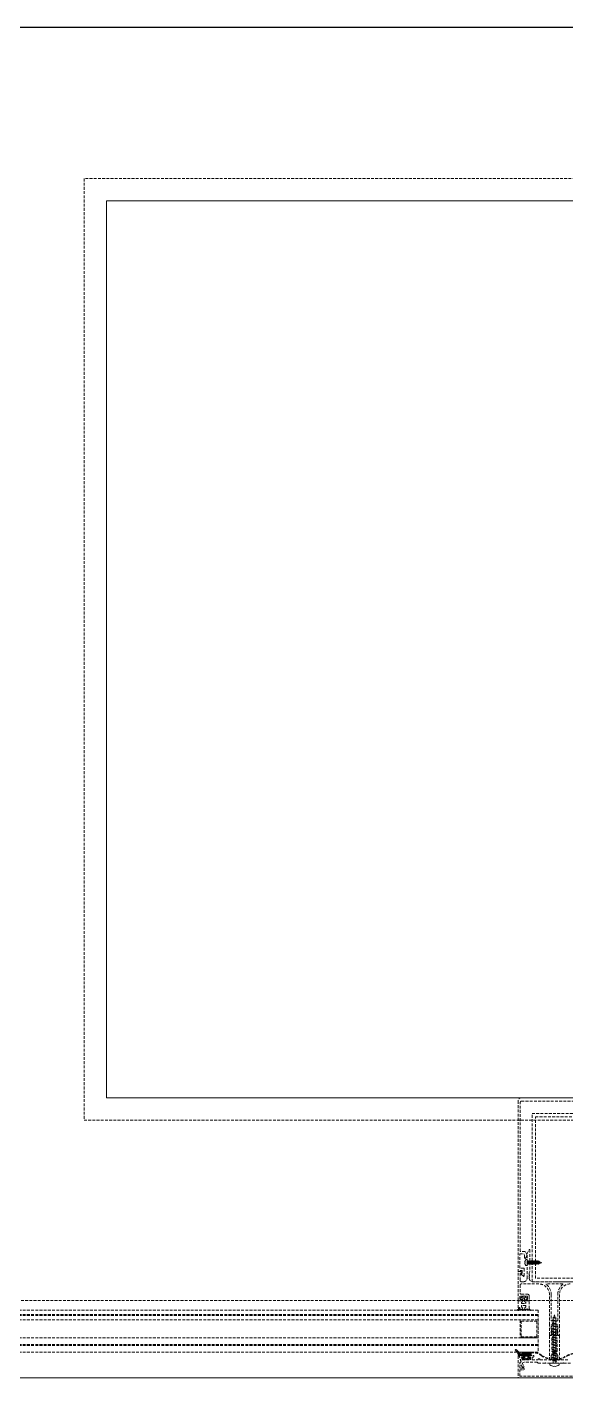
# Model space of a CAD drawing. Extents: x -1457 to 23780, y -2071 to 4205.
# Drawn here: x 2575.4 to 2623.5, y 320 to 440.5 of the extents above; entities that cross this region are included whole.
import ezdxf

# ---------------------------------------------------------------- set-up
doc = ezdxf.new("R2010")
doc.units = 0
doc.header["$MEASUREMENT"] = 0
doc.linetypes.add('HIDDEN', pattern=[0.375, 0.25, -0.125])
doc.layers.get('0').update_dxf_attribs({"color": 9, "lineweight": 9})
doc.layers.add('E-KABLO', color=7, linetype='Continuous', lineweight=30)
doc.layers.add('M-TEFRIS2-015', color=129, linetype='Continuous', lineweight=9)

# ---------------------------------------------------------------- blocks, each defined once
blk = doc.blocks.new('vid u')
at = {"lineweight": 5, "ltscale": 0.5}
for p, q in [((-18171.1, 6484.2), (-18170.1, 6484.5)), ((-18167.9, 6482.9), (-18171.1, 6484.2)), ((-18166.9, 6483.2), (-18171.1, 6484.2)), ((-18170.6, 6486.7), (-18169.6, 6487)), ((-18167.2, 6486), (-18170.6, 6486.7)), ((-18168.2, 6485.6), (-18170.6, 6486.7)), ((-18169.9, 6486.4), (-18170.1, 6485.9)), ((-18170.1, 6484.5), (-18170.1, 6485.8)), ((-18170.1, 6484.5), (-18166.9, 6483.2)), ((-18170.1, 6484.5), (-18166.9, 6483.2)), ((-18169, 6489), (-18169.6, 6487)), ((-18169.6, 6487), (-18167.2, 6486)), ((-18169, 6489), (-18168.5, 6486.6)), ((-18167.2, 6486), (-18168.2, 6485.6)), ((-18168.2, 6485.6), (-18167.9, 6485)), ((-18167.9, 6483.6), (-18167.9, 6484.9)), ((-18171.1, 6481.6), (-18170.1, 6482)), ((-18167.9, 6480.3), (-18171.1, 6481.6)), ((-18166.9, 6480.7), (-18171.1, 6481.6)), ((-18171.1, 6479.1), (-18170.1, 6479.4)), ((-18167.9, 6477.8), (-18171.1, 6479.1)), ((-18166.9, 6478.1), (-18171.1, 6479.1)), ((-18171.1, 6476.5), (-18170.1, 6476.9)), ((-18167.9, 6475.2), (-18171.1, 6476.5)), ((-18166.9, 6475.6), (-18171.1, 6476.5)), ((-18171.1, 6473.9), (-18170.1, 6474.3)), ((-18167.9, 6472.7), (-18171.1, 6473.9)), ((-18166.9, 6473), (-18171.1, 6473.9)), ((-18170.1, 6482), (-18170.1, 6483.8)), ((-18170.1, 6482), (-18166.9, 6480.7)), ((-18170.1, 6482), (-18166.9, 6480.7)), ((-18170.1, 6479.4), (-18170.1, 6481.2)), ((-18170.1, 6479.4), (-18166.9, 6478.1)), ((-18170.1, 6479.4), (-18166.9, 6478.1)), ((-18170.1, 6476.9), (-18170.1, 6478.7)), ((-18170.1, 6476.9), (-18166.9, 6475.6)), ((-18170.1, 6476.9), (-18166.9, 6475.6)), ((-18170.1, 6474.3), (-18170.1, 6476.1)), ((-18170.1, 6474.3), (-18166.9, 6473)), ((-18170.1, 6474.3), (-18166.9, 6473)), ((-18170.1, 6471.9), (-18170.1, 6473.5)), ((-18166.9, 6483.2), (-18167.9, 6482.9)), ((-18167.9, 6481.1), (-18167.9, 6482.9)), ((-18166.9, 6480.7), (-18167.9, 6480.3)), ((-18167.9, 6478.5), (-18167.9, 6480.3)), ((-18166.9, 6478.1), (-18167.9, 6477.8)), ((-18167.9, 6476), (-18167.9, 6477.8)), ((-18166.9, 6475.6), (-18167.9, 6475.2)), ((-18167.9, 6473.4), (-18167.9, 6475.2)), ((-18166.9, 6473), (-18167.9, 6472.7)), ((-18167.9, 6471), (-18167.9, 6472.7)), ((-18171.1, 6471.5), (-18170.1, 6471.9)), ((-18167.9, 6470.2), (-18171.1, 6471.5)), ((-18166.9, 6470.6), (-18171.1, 6471.5)), ((-18171.1, 6469.2), (-18170.1, 6469.6)), ((-18167.9, 6467.9), (-18171.1, 6469.2)), ((-18166.9, 6468.3), (-18171.1, 6469.2)), ((-18171.1, 6467), (-18170.1, 6467.3)), ((-18167.9, 6465.7), (-18171.1, 6467)), ((-18166.9, 6466.1), (-18171.1, 6467)), ((-18171.1, 6464.7), (-18170.1, 6465.1)), ((-18167.9, 6463.4), (-18171.1, 6464.7)), ((-18166.9, 6463.8), (-18171.1, 6464.7)), ((-18171.1, 6462.4), (-18170.1, 6462.8)), ((-18167.9, 6461.1), (-18171.1, 6462.4)), ((-18166.9, 6461.5), (-18171.1, 6462.4)), ((-18171.1, 6460.1), (-18170.1, 6460.5)), ((-18167.9, 6458.8), (-18171.1, 6460.1)), ((-18166.9, 6459.2), (-18171.1, 6460.1)), ((-18170.1, 6471.9), (-18166.9, 6470.6)), ((-18170.1, 6471.9), (-18166.9, 6470.6)), ((-18170.1, 6469.6), (-18170.1, 6471.1)), ((-18170.1, 6469.6), (-18166.9, 6468.3)), ((-18170.1, 6469.6), (-18166.9, 6468.3)), ((-18170.1, 6467.3), (-18170.1, 6468.9)), ((-18170.1, 6467.3), (-18166.9, 6466.1)), ((-18170.1, 6467.3), (-18166.9, 6466.1)), ((-18170.1, 6465.1), (-18170.1, 6466.6)), ((-18170.1, 6465.1), (-18166.9, 6463.8)), ((-18170.1, 6465.1), (-18166.9, 6463.8)), ((-18170.1, 6462.8), (-18170.1, 6464.4)), ((-18170.1, 6462.8), (-18166.9, 6461.5)), ((-18170.1, 6462.8), (-18166.9, 6461.5)), ((-18170.1, 6460.5), (-18170.1, 6462)), ((-18170.1, 6460.5), (-18166.9, 6459.2)), ((-18170.1, 6460.5), (-18166.9, 6459.2)), ((-18166.9, 6470.6), (-18167.9, 6470.2)), ((-18167.9, 6468.7), (-18167.9, 6470.2)), ((-18166.9, 6468.3), (-18167.9, 6467.9)), ((-18167.9, 6466.5), (-18167.9, 6467.9)), ((-18166.9, 6466.1), (-18167.9, 6465.7)), ((-18167.9, 6464.2), (-18167.9, 6465.7)), ((-18166.9, 6463.8), (-18167.9, 6463.4)), ((-18167.9, 6461.9), (-18167.9, 6463.4)), ((-18166.9, 6461.5), (-18167.9, 6461.1)), ((-18167.9, 6459.6), (-18167.9, 6461.1)), ((-18171.1, 6457.8), (-18170.1, 6458.2)), ((-18167.9, 6456.5), (-18171.1, 6457.8)), ((-18166.9, 6456.9), (-18171.1, 6457.8)), ((-18171.1, 6455.5), (-18170.1, 6455.9)), ((-18167.9, 6454.2), (-18171.1, 6455.5)), ((-18166.9, 6454.6), (-18171.1, 6455.5)), ((-18171.1, 6453.2), (-18170.1, 6453.6)), ((-18166.9, 6452.3), (-18171.1, 6453.2)), ((-18167.9, 6451.9), (-18171.1, 6453.2)), ((-18170.1, 6451.3), (-18171.1, 6450.9)), ((-18167.9, 6449.6), (-18171.1, 6450.9)), ((-18171.1, 6450.9), (-18166.9, 6450)), ((-18171.1, 6448.6), (-18170.1, 6449)), ((-18167.9, 6447.3), (-18171.1, 6448.6)), ((-18166.9, 6447.7), (-18171.1, 6448.6)), ((-18170.1, 6458.2), (-18170.1, 6459.7)), ((-18170.1, 6458.2), (-18166.9, 6456.9)), ((-18170.1, 6455.9), (-18170.1, 6457.4)), ((-18170.1, 6455.9), (-18166.9, 6454.6)), ((-18170.1, 6453.6), (-18170.1, 6455.1)), ((-18170.1, 6453.6), (-18166.9, 6452.3)), ((-18170.1, 6453.6), (-18166.9, 6452.3)), ((-18170.1, 6451.3), (-18170.1, 6452.8)), ((-18166.9, 6450), (-18170.1, 6451.3)), ((-18170.1, 6449), (-18170.1, 6450.5)), ((-18170.1, 6449), (-18166.9, 6447.7)), ((-18170.1, 6445.9), (-18170.1, 6448.2)), ((-18166.9, 6459.2), (-18167.9, 6458.8)), ((-18167.9, 6457.3), (-18167.9, 6458.8)), ((-18166.9, 6456.9), (-18167.9, 6456.5)), ((-18167.9, 6455), (-18167.9, 6456.5)), ((-18166.9, 6454.6), (-18167.9, 6454.2)), ((-18167.9, 6452.7), (-18167.9, 6454.2)), ((-18166.9, 6452.3), (-18167.9, 6451.9)), ((-18167.9, 6450.4), (-18167.9, 6451.9)), ((-18166.9, 6450), (-18167.9, 6449.6)), ((-18167.9, 6448.1), (-18167.9, 6449.6)), ((-18164.9, 6445.9), (-18173.1, 6445.9)), ((-18173.1, 6444.2), (-18173.1, 6445.9)), ((-18166.9, 6447.7), (-18167.9, 6447.3)), ((-18167.9, 6445.9), (-18167.9, 6447.3)), ((-18164.9, 6444.2), (-18164.9, 6445.9))]:
    blk.add_line(p, q, dxfattribs=at)
blk.add_lwpolyline([(-18169.6, 6442.8), (-18169.1, 6443.2), (-18168.9, 6443.2), (-18168.4, 6442.8)], dxfattribs=at)
for centre, radius, start, end in [((-18169.9, 6485.8), 0.2, 155.3251, 180), ((-18168.1, 6484.9), 0.2, 0, 19.1116), ((-18168.6, 6450.7), 7.89, 234.7573, 262.4905), ((-18169.5, 6450.7), 7.89, 277.5095, 305.2427)]:
    blk.add_arc(centre, radius, start, end, dxfattribs=at)
blk = doc.blocks.new('p-kolon_80x80')
blk.add_lwpolyline([(-40, -40), (40, -40), (40, 40), (-40, 40)], close=True)

msp = doc.modelspace()

# ---------------------------------------------------------------- hatches: boundary and pattern name
at = {"layer": 'M-TEFRIS2-015', "linetype": 'HIDDEN', "lineweight": 0}
h = msp.add_hatch(dxfattribs=at)
h.set_pattern_fill('LINE', color=256, scale=0.666667, angle=585, style=0)
h.set_pattern_definition([(135, (2676.58257, 201.40813), (0.058925565, 0.058925565), [])])
edge = h.paths.add_edge_path()
edge.add_arc((2618.78, 321.98), 0.625, 382.6612, 422.8, ccw=False)
edge.add_arc((2619.5, 322.3), 0.162, 207.04, 269.8973)
edge.add_line((2619.5, 322.14), (2619.58, 322.14))
edge.add_line((2619.58, 322.14), (2619.59, 322.14))
edge.add_line((2619.59, 322.14), (2619.6, 322.14))
edge.add_line((2619.6, 322.14), (2619.61, 322.14))
edge.add_line((2619.61, 322.14), (2619.61, 322.14))
edge.add_line((2619.61, 322.14), (2619.62, 322.15))
edge.add_line((2619.62, 322.15), (2619.63, 322.15))
edge.add_line((2619.63, 322.15), (2619.63, 322.16))
edge.add_line((2619.63, 322.16), (2619.64, 322.16))
edge.add_line((2619.64, 322.16), (2619.64, 322.17))
edge.add_line((2619.64, 322.17), (2619.64, 322.19))
edge.add_line((2619.64, 322.19), (2619.64, 322.26))
edge.add_line((2619.64, 322.26), (2619.64, 322.27))
edge.add_line((2619.64, 322.27), (2619.64, 322.27))
edge.add_line((2619.64, 322.27), (2619.64, 322.27))
edge.add_line((2619.64, 322.27), (2619.64, 322.27))
edge.add_line((2619.64, 322.27), (2619.65, 322.28))
edge.add_line((2619.65, 322.28), (2619.65, 322.28))
edge.add_line((2619.65, 322.28), (2619.65, 322.28))
edge.add_line((2619.65, 322.28), (2619.66, 322.28))
edge.add_line((2619.66, 322.28), (2619.66, 322.28))
edge.add_line((2619.66, 322.28), (2619.74, 322.28))
edge.add_line((2619.74, 322.28), (2619.74, 322.28))
edge.add_line((2619.74, 322.28), (2619.75, 322.28))
edge.add_line((2619.75, 322.28), (2619.75, 322.28))
edge.add_line((2619.75, 322.28), (2619.75, 322.28))
edge.add_line((2619.75, 322.28), (2619.76, 322.28))
edge.add_line((2619.76, 322.28), (2619.76, 322.27))
edge.add_line((2619.76, 322.27), (2619.76, 322.27))
edge.add_line((2619.76, 322.27), (2619.76, 322.27))
edge.add_line((2619.76, 322.27), (2619.76, 322.26))
edge.add_line((2619.76, 322.26), (2619.76, 322.19))
edge.add_line((2619.76, 322.19), (2619.76, 322.18))
edge.add_line((2619.76, 322.18), (2619.76, 322.17))
edge.add_line((2619.76, 322.17), (2619.77, 322.16))
edge.add_line((2619.77, 322.16), (2619.77, 322.16))
edge.add_line((2619.77, 322.16), (2619.78, 322.15))
edge.add_line((2619.78, 322.15), (2619.78, 322.15))
edge.add_line((2619.78, 322.15), (2619.79, 322.14))
edge.add_line((2619.79, 322.14), (2619.8, 322.14))
edge.add_line((2619.8, 322.14), (2619.81, 322.14))
edge.add_line((2619.81, 322.14), (2619.82, 322.14))
edge.add_line((2619.82, 322.14), (2619.83, 322.14))
edge.add_line((2619.83, 322.14), (2619.83, 322.14))
edge.add_line((2619.83, 322.14), (2619.84, 322.15))
edge.add_line((2619.84, 322.15), (2619.85, 322.15))
edge.add_line((2619.85, 322.15), (2619.85, 322.16))
edge.add_line((2619.85, 322.16), (2619.86, 322.16))
edge.add_line((2619.86, 322.16), (2619.86, 322.17))
edge.add_line((2619.86, 322.17), (2619.86, 322.19))
edge.add_line((2619.86, 322.19), (2619.86, 322.26))
edge.add_line((2619.86, 322.26), (2619.86, 322.27))
edge.add_line((2619.86, 322.27), (2619.86, 322.27))
edge.add_line((2619.86, 322.27), (2619.86, 322.27))
edge.add_line((2619.86, 322.27), (2619.86, 322.27))
edge.add_line((2619.86, 322.27), (2619.87, 322.28))
edge.add_line((2619.87, 322.28), (2619.87, 322.28))
edge.add_line((2619.87, 322.28), (2619.87, 322.28))
edge.add_line((2619.87, 322.28), (2619.88, 322.28))
edge.add_line((2619.88, 322.28), (2619.88, 322.28))
edge.add_line((2619.88, 322.28), (2619.96, 322.28))
edge.add_line((2619.96, 322.28), (2619.96, 322.28))
edge.add_line((2619.96, 322.28), (2619.97, 322.28))
edge.add_line((2619.97, 322.28), (2619.97, 322.28))
edge.add_line((2619.97, 322.28), (2619.97, 322.28))
edge.add_line((2619.97, 322.28), (2619.98, 322.28))
edge.add_line((2619.98, 322.28), (2619.98, 322.27))
edge.add_line((2619.98, 322.27), (2619.98, 322.27))
edge.add_line((2619.98, 322.27), (2619.98, 322.27))
edge.add_line((2619.98, 322.27), (2619.98, 322.26))
edge.add_line((2619.98, 322.26), (2619.98, 322.19))
edge.add_line((2619.98, 322.19), (2619.98, 322.18))
edge.add_line((2619.98, 322.18), (2619.98, 322.17))
edge.add_line((2619.98, 322.17), (2619.99, 322.16))
edge.add_line((2619.99, 322.16), (2619.99, 322.16))
edge.add_line((2619.99, 322.16), (2620, 322.15))
edge.add_line((2620, 322.15), (2620, 322.15))
edge.add_line((2620, 322.15), (2620.01, 322.14))
edge.add_line((2620.01, 322.14), (2620.02, 322.14))
edge.add_line((2620.02, 322.14), (2620.03, 322.14))
edge.add_line((2620.03, 322.14), (2620.04, 322.14))
edge.add_line((2620.04, 322.14), (2620.05, 322.14))
edge.add_line((2620.05, 322.14), (2620.05, 322.14))
edge.add_line((2620.05, 322.14), (2620.06, 322.15))
edge.add_line((2620.06, 322.15), (2620.07, 322.15))
edge.add_line((2620.07, 322.15), (2620.07, 322.16))
edge.add_line((2620.07, 322.16), (2620.08, 322.16))
edge.add_line((2620.08, 322.16), (2620.08, 322.17))
edge.add_line((2620.08, 322.17), (2620.08, 322.19))
edge.add_line((2620.08, 322.19), (2620.08, 322.26))
edge.add_line((2620.08, 322.26), (2620.08, 322.27))
edge.add_line((2620.08, 322.27), (2620.08, 322.27))
edge.add_line((2620.08, 322.27), (2620.08, 322.27))
edge.add_line((2620.08, 322.27), (2620.08, 322.27))
edge.add_line((2620.08, 322.27), (2620.09, 322.28))
edge.add_line((2620.09, 322.28), (2620.09, 322.28))
edge.add_line((2620.09, 322.28), (2620.09, 322.28))
edge.add_line((2620.09, 322.28), (2620.1, 322.28))
edge.add_line((2620.1, 322.28), (2620.1, 322.28))
edge.add_line((2620.1, 322.28), (2620.18, 322.28))
edge.add_line((2620.18, 322.28), (2620.18, 322.28))
edge.add_line((2620.18, 322.28), (2620.19, 322.28))
edge.add_line((2620.19, 322.28), (2620.19, 322.28))
edge.add_line((2620.19, 322.28), (2620.19, 322.28))
edge.add_line((2620.19, 322.28), (2620.2, 322.28))
edge.add_line((2620.2, 322.28), (2620.2, 322.27))
edge.add_line((2620.2, 322.27), (2620.2, 322.27))
edge.add_line((2620.2, 322.27), (2620.2, 322.27))
edge.add_line((2620.2, 322.27), (2620.2, 322.26))
edge.add_line((2620.2, 322.26), (2620.2, 322.19))
edge.add_line((2620.2, 322.19), (2620.2, 322.18))
edge.add_line((2620.2, 322.18), (2620.2, 322.17))
edge.add_line((2620.2, 322.17), (2620.21, 322.16))
edge.add_line((2620.21, 322.16), (2620.21, 322.16))
edge.add_line((2620.21, 322.16), (2620.22, 322.15))
edge.add_line((2620.22, 322.15), (2620.22, 322.15))
edge.add_line((2620.22, 322.15), (2620.23, 322.14))
edge.add_line((2620.23, 322.14), (2620.24, 322.14))
edge.add_line((2620.24, 322.14), (2620.25, 322.14))
edge.add_line((2620.25, 322.14), (2620.26, 322.14))
edge.add_line((2620.26, 322.14), (2620.27, 322.14))
edge.add_line((2620.27, 322.14), (2620.27, 322.14))
edge.add_line((2620.27, 322.14), (2620.28, 322.15))
edge.add_line((2620.28, 322.15), (2620.29, 322.15))
edge.add_line((2620.29, 322.15), (2620.29, 322.16))
edge.add_line((2620.29, 322.16), (2620.3, 322.16))
edge.add_line((2620.3, 322.16), (2620.3, 322.17))
edge.add_line((2620.3, 322.17), (2620.3, 322.19))
edge.add_line((2620.3, 322.19), (2620.3, 322.26))
edge.add_line((2620.3, 322.26), (2620.3, 322.27))
edge.add_line((2620.3, 322.27), (2620.3, 322.27))
edge.add_line((2620.3, 322.27), (2620.3, 322.27))
edge.add_line((2620.3, 322.27), (2620.3, 322.27))
edge.add_line((2620.3, 322.27), (2620.31, 322.28))
edge.add_line((2620.31, 322.28), (2620.31, 322.28))
edge.add_line((2620.31, 322.28), (2620.31, 322.28))
edge.add_line((2620.31, 322.28), (2620.32, 322.28))
edge.add_line((2620.32, 322.28), (2620.32, 322.28))
edge.add_line((2620.32, 322.28), (2620.4, 322.28))
edge.add_line((2620.4, 322.28), (2620.4, 322.28))
edge.add_line((2620.4, 322.28), (2620.41, 322.28))
edge.add_line((2620.41, 322.28), (2620.41, 322.28))
edge.add_line((2620.41, 322.28), (2620.41, 322.28))
edge.add_line((2620.41, 322.28), (2620.42, 322.28))
edge.add_line((2620.42, 322.28), (2620.42, 322.27))
edge.add_line((2620.42, 322.27), (2620.42, 322.27))
edge.add_line((2620.42, 322.27), (2620.42, 322.27))
edge.add_line((2620.42, 322.27), (2620.42, 322.26))
edge.add_line((2620.42, 322.26), (2620.42, 322.01))
edge.add_arc((2620.39, 322.01), 0.03, 270, 360, ccw=False)
edge.add_line((2620.39, 321.98), (2620.21, 321.98))
edge.add_line((2620.21, 321.98), (2620.21, 321.81))
edge.add_line((2620.21, 321.81), (2620.28, 321.79))
edge.add_arc((2620.27, 321.74), 0.05, 327.9606, 435.4015, ccw=False)
edge.add_arc((2620.23, 321.77), 0.1, 296.3878, 327.9606, ccw=False)
edge.add_arc((2619.98, 322.27), 0.663, 243.6122, 296.3878, ccw=False)
edge.add_arc((2619.73, 321.77), 0.1, 212.0394, 243.6122, ccw=False)
edge.add_arc((2619.68, 321.74), 0.05, 104.5985, 212.0394, ccw=False)
edge.add_line((2619.67, 321.79), (2619.75, 321.81))
edge.add_line((2619.75, 321.81), (2619.75, 321.98))
edge.add_line((2619.75, 321.98), (2619.33, 321.98))
edge.add_arc((2619.33, 322.03), 0.05, 193.1598, 270, ccw=False)
edge.add_arc((2618.53, 321.88), 0.763, 370.8798, 411.3382)
edge.add_arc((2619.05, 322.49), 0.0486, 74.5683, 206.9707, ccw=False)
edge = h.paths.add_edge_path(flags=16)
edge.add_arc((2619.88, 321.78), 0.03, 180, 259.176, ccw=False)
edge.add_line((2619.85, 321.78), (2619.85, 321.95))
edge.add_arc((2619.88, 321.95), 0.03, 90, 180, ccw=False)
edge.add_line((2619.88, 321.98), (2620.08, 321.98))
edge.add_arc((2620.08, 321.95), 0.03, 360, 450, ccw=False)
edge.add_line((2620.11, 321.95), (2620.11, 321.78))
edge.add_arc((2620.08, 321.78), 0.03, 280.824, 360, ccw=False)
edge.add_arc((2619.98, 322.31), 0.562, 259.176, 280.824, ccw=False)

# ---------------------------------------------------------------- linework, layer by layer
at = {"layer": 'E-KABLO', "color": 6}
msp.add_line((2568.13, 440.52), (2678.43, 440.52), dxfattribs=at)
at = {"layer": 'M-TEFRIS2-015', "linetype": 'HIDDEN', "lineweight": 0}
for p, q in [((2619.94, 330.57), (2620.05, 330.57)), ((2620.05, 330.02), (2620.05, 330.57)), ((2620.1, 330.15), (2620.05, 330.44)), ((2620.06, 330.44), (2620.05, 330.44)), ((2620.05, 330.31), (2620.08, 330.18)), ((2620.06, 330.44), (2620.11, 330.15)), ((2620.08, 330.41), (2620.06, 330.44)), ((2620.13, 330.41), (2620.08, 330.41)), ((2620.13, 330.18), (2620.08, 330.41)), ((2620.15, 330.44), (2620.13, 330.41)), ((2620.13, 330.41), (2620.17, 330.18)), ((2620.17, 330.41), (2620.15, 330.44)), ((2620.15, 330.44), (2620.15, 330.44)), ((2620.19, 330.15), (2620.15, 330.44)), ((2620.15, 330.44), (2620.2, 330.15)), ((2620.22, 330.41), (2620.17, 330.41)), ((2620.22, 330.18), (2620.17, 330.41)), ((2620.24, 330.44), (2620.22, 330.41)), ((2620.22, 330.41), (2620.27, 330.18)), ((2620.25, 330.44), (2620.24, 330.44)), ((2620.29, 330.15), (2620.24, 330.44)), ((2620.27, 330.41), (2620.25, 330.44)), ((2620.25, 330.44), (2620.3, 330.15)), ((2620.32, 330.18), (2620.27, 330.41)), ((2620.32, 330.41), (2620.27, 330.41)), ((2620.34, 330.44), (2620.32, 330.41)), ((2620.32, 330.41), (2620.51, 330.41)), ((2620.32, 330.41), (2620.37, 330.18)), ((2620.35, 330.44), (2620.34, 330.44)), ((2620.39, 330.15), (2620.34, 330.44)), ((2620.37, 330.41), (2620.35, 330.44)), ((2620.35, 330.44), (2620.39, 330.15)), ((2620.41, 330.18), (2620.37, 330.41)), ((2620.41, 330.41), (2620.37, 330.41)), ((2620.43, 330.44), (2620.41, 330.41)), ((2620.41, 330.41), (2620.46, 330.18)), ((2620.44, 330.44), (2620.43, 330.44)), ((2620.48, 330.15), (2620.43, 330.44)), ((2620.46, 330.41), (2620.44, 330.44)), ((2620.44, 330.44), (2620.49, 330.15)), ((2620.51, 330.18), (2620.46, 330.41)), ((2620.53, 330.44), (2620.51, 330.41)), ((2620.51, 330.41), (2620.56, 330.18)), ((2620.53, 330.44), (2620.54, 330.44)), ((2620.58, 330.15), (2620.53, 330.44)), ((2620.56, 330.41), (2620.54, 330.44)), ((2620.54, 330.44), (2620.59, 330.15)), ((2620.61, 330.41), (2620.56, 330.41)), ((2620.61, 330.18), (2620.56, 330.41)), ((2620.63, 330.44), (2620.61, 330.41)), ((2620.61, 330.41), (2620.66, 330.18)), ((2620.68, 330.15), (2620.63, 330.44)), ((2620.64, 330.44), (2620.63, 330.44)), ((2620.64, 330.44), (2620.68, 330.15)), ((2620.66, 330.41), (2620.64, 330.44)), ((2620.7, 330.18), (2620.66, 330.41)), ((2620.7, 330.41), (2620.66, 330.41)), ((2620.72, 330.44), (2620.7, 330.41)), ((2620.7, 330.41), (2620.75, 330.18)), ((2620.72, 330.44), (2620.73, 330.44)), ((2620.77, 330.15), (2620.72, 330.44)), ((2620.75, 330.41), (2620.73, 330.44)), ((2620.73, 330.44), (2620.78, 330.15)), ((2620.75, 330.41), (2620.8, 330.41)), ((2620.8, 330.18), (2620.75, 330.41)), ((2620.82, 330.44), (2620.8, 330.41)), ((2620.8, 330.41), (2620.85, 330.18)), ((2620.87, 330.15), (2620.82, 330.44)), ((2620.82, 330.44), (2620.83, 330.44)), ((2620.83, 330.44), (2620.88, 330.15)), ((2620.85, 330.41), (2620.83, 330.44)), ((2620.9, 330.18), (2620.85, 330.41)), ((2620.9, 330.41), (2620.85, 330.41)), ((2620.92, 330.44), (2620.9, 330.41)), ((2620.9, 330.41), (2620.95, 330.18)), ((2620.97, 330.15), (2620.92, 330.44)), ((2620.92, 330.44), (2620.93, 330.44)), ((2620.93, 330.44), (2620.97, 330.15)), ((2620.95, 330.41), (2620.93, 330.44)), ((2620.99, 330.18), (2620.95, 330.41)), ((2620.99, 330.41), (2620.95, 330.41)), ((2621.01, 330.44), (2620.99, 330.41)), ((2621.06, 330.15), (2621.01, 330.44)), ((2621.02, 330.44), (2621.01, 330.44)), ((2621.02, 330.44), (2621.07, 330.15)), ((2621.04, 330.41), (2621.02, 330.44)), ((2621.09, 330.18), (2621.04, 330.41)), ((2621.06, 330.41), (2621.04, 330.41)), ((2621.1, 330.39), (2621.06, 330.41)), ((2621.09, 330.19), (2621.32, 330.28)), ((2621.11, 330.41), (2621.1, 330.39)), ((2621.1, 330.39), (2621.19, 330.23)), ((2621.13, 330.34), (2621.11, 330.41)), ((2621.12, 330.41), (2621.11, 330.41)), ((2621.14, 330.38), (2621.12, 330.41)), ((2621.12, 330.41), (2621.14, 330.32)), ((2621.14, 330.32), (2621.13, 330.34)), ((2621.19, 330.23), (2621.14, 330.38)), ((2621.32, 330.3), (2621.14, 330.38)), ((2621.33, 330.29), (2621.32, 330.3)), ((2621.32, 330.28), (2621.33, 330.29)), ((2619.94, 330.02), (2620.05, 330.02)), ((2620.08, 330.18), (2620.05, 330.18)), ((2620.08, 330.18), (2620.1, 330.15)), ((2620.08, 330.18), (2620.1, 330.15)), ((2620.1, 330.15), (2620.11, 330.15)), ((2620.11, 330.15), (2620.13, 330.18)), ((2620.17, 330.18), (2620.13, 330.18)), ((2620.17, 330.18), (2620.19, 330.15)), ((2620.17, 330.18), (2620.19, 330.15)), ((2620.19, 330.15), (2620.2, 330.15)), ((2620.2, 330.15), (2620.22, 330.18)), ((2620.22, 330.18), (2620.27, 330.18)), ((2620.27, 330.18), (2620.29, 330.15)), ((2620.27, 330.18), (2620.29, 330.15)), ((2620.46, 330.18), (2620.27, 330.18)), ((2620.29, 330.15), (2620.3, 330.15)), ((2620.3, 330.15), (2620.32, 330.18)), ((2620.32, 330.18), (2620.37, 330.18)), ((2620.32, 330.18), (2620.37, 330.18)), ((2620.37, 330.18), (2620.39, 330.15)), ((2620.37, 330.18), (2620.39, 330.15)), ((2620.39, 330.15), (2620.41, 330.18)), ((2620.39, 330.15), (2620.39, 330.15)), ((2620.41, 330.18), (2620.46, 330.18)), ((2620.41, 330.18), (2620.46, 330.18)), ((2620.46, 330.18), (2620.48, 330.15)), ((2620.46, 330.18), (2620.48, 330.15)), ((2620.48, 330.15), (2620.49, 330.15)), ((2620.49, 330.15), (2620.51, 330.18)), ((2620.51, 330.18), (2620.56, 330.18)), ((2620.51, 330.18), (2620.56, 330.18)), ((2620.56, 330.18), (2620.58, 330.15)), ((2620.56, 330.18), (2620.58, 330.15)), ((2620.58, 330.15), (2620.59, 330.15)), ((2620.59, 330.15), (2620.61, 330.18)), ((2620.61, 330.18), (2620.66, 330.18)), ((2620.66, 330.18), (2620.68, 330.15)), ((2620.66, 330.18), (2620.68, 330.15)), ((2620.68, 330.15), (2620.7, 330.18)), ((2620.68, 330.15), (2620.68, 330.15)), ((2620.75, 330.18), (2620.7, 330.18)), ((2620.75, 330.18), (2620.77, 330.15)), ((2620.75, 330.18), (2620.77, 330.15)), ((2620.77, 330.15), (2620.78, 330.15)), ((2620.78, 330.15), (2620.8, 330.18)), ((2620.8, 330.18), (2620.85, 330.18)), ((2620.85, 330.18), (2620.87, 330.15)), ((2620.85, 330.18), (2620.87, 330.15)), ((2620.87, 330.15), (2620.88, 330.15)), ((2620.88, 330.15), (2620.9, 330.18)), ((2620.9, 330.18), (2620.95, 330.18)), ((2620.95, 330.18), (2620.97, 330.15)), ((2620.95, 330.18), (2620.97, 330.15)), ((2620.97, 330.15), (2620.99, 330.18)), ((2620.97, 330.15), (2620.97, 330.15)), ((2620.99, 330.18), (2621.04, 330.18)), ((2621.04, 330.18), (2621.06, 330.15)), ((2621.06, 330.15), (2621.07, 330.15)), ((2621.07, 330.15), (2621.09, 330.18)), ((2621.09, 330.18), (2621.09, 330.19)), ((3319.5, 326.92), (1724.23, 326.92)), ((2621.03, 326.05), (2417.76, 326.05)), ((2621.03, 325.65), (2417.76, 325.65)), ((2621.03, 325.58), (2417.76, 325.58)), ((2621.03, 326.05), (2621.03, 322.3)), ((2621.03, 325.18), (2417.76, 325.18)), ((2621.03, 323.58), (2417.76, 323.58)), ((2622.05, 323.74), (2622.05, 321.65)), ((2622.17, 323.79), (2622.1, 323.79)), ((2622.22, 324.08), (2622.22, 324.03)), ((2622.22, 324.03), (2622.27, 324.03)), ((2622.25, 323.54), (2622.25, 322.41)), ((2622.27, 324.03), (2622.27, 323.89)), ((2622.7, 323.59), (2622.3, 323.59)), ((2622.37, 324.18), (2622.32, 324.18)), ((2622.42, 323.79), (2622.42, 324.13)), ((2622.58, 323.79), (2622.42, 323.79)), ((2622.58, 324.13), (2622.58, 323.79)), ((2622.68, 324.18), (2622.63, 324.18)), ((2622.73, 323.89), (2622.73, 324.03)), ((2622.73, 324.03), (2622.78, 324.03)), ((2622.75, 322.41), (2622.75, 323.54)), ((2622.78, 324.03), (2622.78, 324.08)), ((2622.9, 323.79), (2622.83, 323.79)), ((2622.95, 321.65), (2622.95, 323.74)), ((2621.03, 322.98), (2417.76, 322.98)), ((2621.03, 322.9), (2417.76, 322.9)), ((2621.03, 322.3), (2417.76, 322.3)), ((2622.19, 322), (2622.24, 322.04)), ((2622.19, 321.83), (2622.19, 322)), ((2622.25, 321.8), (2622.22, 321.8)), ((2622.25, 322.08), (2622.25, 322.13)), ((2622.25, 321.72), (2622.25, 321.8)), ((2622.28, 322.16), (2622.72, 322.16)), ((2622.3, 322.36), (2622.7, 322.36)), ((2622.75, 322.13), (2622.75, 322.08)), ((2622.78, 321.8), (2622.75, 321.8)), ((2622.75, 321.8), (2622.75, 321.72)), ((2622.75, 321.78), (2622.77, 321.8)), ((2622.76, 322.04), (2622.81, 322)), ((2622.81, 322), (2622.81, 321.83)), ((2622.1, 321.6), (2622.13, 321.6)), ((2622.16, 321.61), (2622.24, 321.68)), ((2622.76, 321.68), (2622.84, 321.61)), ((2622.87, 321.6), (2622.9, 321.6)), ((3319.5, 320), (1719.67, 320)), ((1719.67, 320), (3319.5, 320))]:
    msp.add_line(p, q, dxfattribs=at)
for points in [[(2580.5, 343), (2664.5, 343), (2664.5, 427), (2580.5, 427)], [(2620.5, 343.59), (2624.5, 343.59), (2624.5, 328.59), (2620.5, 328.59)], [(2620.8, 343.29), (2624.2, 343.29), (2624.2, 328.89), (2620.8, 328.89)], [(2621.03, 323.58), (2621.03, 325.18), (2619.43, 325.18), (2619.43, 323.58)], [(2620.93, 323.68), (2620.93, 325.08), (2619.53, 325.08), (2619.53, 323.68)]]:
    msp.add_lwpolyline(points, close=True, dxfattribs=at)
for points in [[(2625.45, 345), (2619.55, 345, 0.414214), (2619.25, 344.7), (2619.25, 329.52, 0.470043), (2619.28, 329.49), (2619.35, 329.49, 0.430327), (2619.45, 329.59), (2619.62, 329.59), (2619.62, 329.31), (2619.55, 329.28, 0.508142), (2619.55, 329.23), (2619.72, 329.08, 0.650971), (2619.8, 329.11), (2619.8, 329.74, 0.414214), (2619.75, 329.79), (2619.4, 329.79), (2619.4, 331.09), (2619.76, 331.09), (2619.83, 330.97), (2619.83, 330.7, 0.414214), (2619.86, 330.67), (2619.9, 330.67, 0.267949), (2619.92, 330.69), (2620.03, 330.87, 0.131652), (2620.03, 330.88), (2620.03, 331.01, 0.131652), (2620.03, 331.03), (2619.88, 331.28, 0.267949), (2619.86, 331.29), (2619.45, 331.29), (2619.45, 344.6, -0.414214), (2619.55, 344.7), (2625.45, 344.7)], [(2623.9, 328.39, 0.414214), (2622.95, 327.44), (2622.95, 324.76), (2622.92, 324.73), (2622.95, 324.7), (2622.95, 323.84, -0.414214), (2622.9, 323.79), (2622.87, 323.79, -0.198912), (2622.84, 323.81), (2622.76, 323.88, -0.198912), (2622.75, 323.92), (2622.75, 323.99), (2622.78, 323.99, 0.414214), (2622.81, 324.02), (2622.81, 324.19), (2622.76, 324.24, -0.198912), (2622.75, 324.28), (2622.75, 324.35), (2622.78, 324.35, 0.414214), (2622.81, 324.38), (2622.81, 324.55), (2622.76, 324.6, -0.198912), (2622.75, 324.64), (2622.75, 324.76, 0.414214), (2622.72, 324.79), (2622.5, 324.79), (2622.28, 324.79, 0.414214), (2622.25, 324.76), (2622.25, 324.64, -0.198912), (2622.24, 324.6), (2622.19, 324.55), (2622.19, 324.38, 0.414214), (2622.22, 324.35), (2622.25, 324.35), (2622.25, 324.28, -0.198912), (2622.24, 324.24), (2622.19, 324.19), (2622.19, 324.02, 0.414214), (2622.22, 323.99), (2622.25, 323.99), (2622.25, 323.92, -0.198912), (2622.24, 323.88), (2622.16, 323.81, -0.198912), (2622.13, 323.79), (2622.1, 323.79, -0.414214), (2622.05, 323.84), (2622.05, 324.7), (2622.08, 324.73), (2622.05, 324.76), (2622.05, 327.44, 0.414214), (2621.1, 328.39), (2619.53, 328.39, 0.414214), (2619.43, 328.29), (2619.43, 327.57, 0.414214), (2619.53, 327.47), (2620.09, 327.47, -0.414214), (2620.25, 327.31), (2620.25, 326.99, -0.414214), (2620.15, 326.89), (2620.05, 326.89, -0.414214), (2619.95, 326.99), (2619.95, 327.01), (2620.1, 327.01), (2620.1, 327.31), (2619.78, 327.31), (2619.75, 327.34), (2619.72, 327.31), (2619.4, 327.31), (2619.4, 327.01), (2619.55, 327.01), (2619.55, 326.99, -0.414214), (2619.45, 326.89), (2619.28, 326.89, -0.414214), (2619.25, 326.92), (2619.25, 328.39), (2619.25, 329.46, -0.414214), (2619.28, 329.49), (2619.5, 329.49, -0.414214), (2619.6, 329.39), (2619.6, 329.37, -0.414214), (2619.57, 329.34), (2619.43, 329.34), (2619.43, 328.69, 0.414214), (2619.53, 328.59), (2619.75, 328.59, 0.414214), (2620.05, 328.89), (2620.05, 330.26), (2620.08, 330.29), (2620.05, 330.32), (2620.05, 331.11), (2620.24, 331.45, -0.767327), (2620.3, 331.43), (2620.3, 329.5), (2620.25, 329.39), (2620.25, 329.27), (2620.28, 329.25), (2620.25, 329.24), (2620.25, 329.17, -1), (2620.25, 329.11), (2620.25, 329.03, -1), (2620.25, 328.97), (2620.25, 328.89, 0.414214), (2620.55, 328.59), (2622.5, 328.59), (2624.45, 328.59, 0.414214)], [(2623.94, 321.32), (2623.33, 321.32), (2623.3, 321.35), (2623.27, 321.32), (2622.5, 321.32), (2621.73, 321.32), (2621.7, 321.35), (2621.67, 321.32), (2621.06, 321.32, -0.198912), (2621.04, 321.33), (2620.95, 321.42), (2619.79, 321.42), (2619.6, 321.32), (2619.76, 321.04, -1), (2619.63, 320.96), (2619.41, 321.34, -0.414214), (2619.42, 321.38), (2619.52, 321.43), (2619.38, 321.93, -0.493145), (2619.45, 322.02), (2619.65, 322.02, -0.414214), (2619.7, 321.97), (2619.7, 321.9, -0.414214), (2619.67, 321.87), (2619.55, 321.87), (2619.62, 321.62), (2620.35, 321.62), (2620.35, 321.87), (2620.23, 321.87, -0.414214), (2620.2, 321.9), (2620.2, 321.97, -0.414214), (2620.25, 322.02), (2620.6, 322.02, -0.414214), (2620.65, 321.97), (2620.65, 321.9, -0.414214), (2620.62, 321.87), (2620.5, 321.87), (2620.5, 321.62), (2621.05, 321.62), (2621.05, 321.69, -0.414214), (2621.08, 321.72), (2621.17, 321.72, -0.414214), (2621.2, 321.69), (2621.2, 321.62), (2623.8, 321.62)], [(2625.75, 322.3), (2625.75, 322.25), (2624.95, 322.25, 0.10228), (2623.66, 321.98, -0.152313), (2622.5, 321.62, -0.152313), (2621.34, 321.98, 0.159108), (2620.66, 322.25), (2619.48, 322.25), (2619.48, 322.3), (2620.66, 322.3, -0.158967), (2621.37, 322.02, 0.152054), (2622.5, 321.67, 0.152944), (2623.63, 322.02, -0.10266), (2624.95, 322.3), (2625.75, 322.3)]]:
    msp.add_lwpolyline(points, format="xyb", dxfattribs=at)
for points in [[(2619.85, 330.33), (2619.87, 330.3), (2619.87, 330.29), (2619.85, 330.26)], [(2620.99, 330.41), (2621.04, 330.18)]]:
    msp.add_lwpolyline(points, dxfattribs=at)
for points in [[(2622.76, 325.09, 0.414214), (2622.79, 325.12), (2622.79, 327.44, -0.239182), (2623.24, 328.34, 0.725247), (2623.23, 328.39), (2622.5, 328.39), (2621.77, 328.39, 0.725247), (2621.76, 328.34, -0.239182), (2622.21, 327.44), (2622.21, 325.12, 0.414214), (2622.24, 325.09), (2622.5, 325.09)], [(2620.03, 326.87, -0.414214), (2619.93, 326.97), (2619.93, 327.03), (2620.05, 327.03), (2620.05, 327.13, 0.333333), (2619.45, 327.13), (2619.45, 327.03), (2619.57, 327.03), (2619.57, 326.97, -0.414214), (2619.47, 326.87), (2619.25, 326.87), (2619.25, 326.22), (2619.29, 326.22, 0.307685), (2619.35, 326.26, -1.128702), (2619.41, 326.23, -0.201212), (2619.25, 326.12, 0.978531), (2619.25, 326.02, 0.1613), (2619.46, 326.14, -0.307572), (2619.48, 326.14), (2619.67, 326.03, 0.8391), (2619.69, 326.05), (2619.61, 326.14, -0.8391), (2619.63, 326.17), (2619.89, 326.03, 0.8391), (2619.91, 326.05), (2619.83, 326.14, -0.8391), (2619.85, 326.17), (2620.11, 326.03, 0.8391), (2620.13, 326.05), (2620.05, 326.14, -0.8391), (2620.07, 326.17), (2620.33, 326.03, 0.8391), (2620.35, 326.05), (2620.27, 326.14, -0.176327), (2620.25, 326.2), (2620.25, 326.87)], [(2619.83, 326.87), (2619.83, 327.1, 0.375047), (2619.8, 327.13, 0.067879), (2619.7, 327.13, 0.375047), (2619.67, 327.1), (2619.67, 326.87, -0.298217), (2619.61, 326.78, 0.298217), (2619.55, 326.69), (2619.55, 326.66, 0.414214), (2619.58, 326.63), (2619.92, 326.63, 0.414214), (2619.95, 326.66), (2619.95, 326.69, 0.298217), (2619.89, 326.78, -0.298217)], [(2619.55, 326.45), (2619.55, 326.42, 1), (2619.95, 326.42), (2619.95, 326.45, 0.414214), (2619.92, 326.48), (2619.58, 326.48, 0.414214)], [(2619.06, 322.54, -0.176952), (2619.35, 322.22, 0.281357), (2619.5, 322.14), (2619.58, 322.14), (2619.59, 322.14), (2619.6, 322.14), (2619.61, 322.14), (2619.61, 322.14), (2619.62, 322.15), (2619.63, 322.15), (2619.63, 322.16), (2619.64, 322.16), (2619.64, 322.17), (2619.64, 322.19), (2619.64, 322.26), (2619.64, 322.27), (2619.64, 322.27), (2619.64, 322.27), (2619.64, 322.27), (2619.65, 322.28), (2619.65, 322.28), (2619.65, 322.28), (2619.66, 322.28), (2619.66, 322.28), (2619.74, 322.28), (2619.74, 322.28), (2619.75, 322.28), (2619.75, 322.28), (2619.75, 322.28), (2619.76, 322.28), (2619.76, 322.27), (2619.76, 322.27), (2619.76, 322.27), (2619.76, 322.26), (2619.76, 322.19), (2619.76, 322.18), (2619.76, 322.17), (2619.77, 322.16), (2619.77, 322.16), (2619.78, 322.15), (2619.78, 322.15), (2619.79, 322.14), (2619.8, 322.14), (2619.81, 322.14), (2619.82, 322.14), (2619.83, 322.14), (2619.83, 322.14), (2619.84, 322.15), (2619.85, 322.15), (2619.85, 322.16), (2619.86, 322.16), (2619.86, 322.17), (2619.86, 322.19), (2619.86, 322.26), (2619.86, 322.27), (2619.86, 322.27), (2619.86, 322.27), (2619.86, 322.27), (2619.87, 322.28), (2619.87, 322.28), (2619.87, 322.28), (2619.88, 322.28), (2619.88, 322.28), (2619.96, 322.28), (2619.96, 322.28), (2619.97, 322.28), (2619.97, 322.28), (2619.97, 322.28), (2619.98, 322.28), (2619.98, 322.27), (2619.98, 322.27), (2619.98, 322.27), (2619.98, 322.26), (2619.98, 322.19), (2619.98, 322.18), (2619.98, 322.17), (2619.99, 322.16), (2619.99, 322.16), (2620, 322.15), (2620, 322.15), (2620.01, 322.14), (2620.02, 322.14), (2620.03, 322.14), (2620.04, 322.14), (2620.05, 322.14), (2620.05, 322.14), (2620.06, 322.15), (2620.07, 322.15), (2620.07, 322.16), (2620.08, 322.16), (2620.08, 322.17), (2620.08, 322.19), (2620.08, 322.26), (2620.08, 322.27), (2620.08, 322.27), (2620.08, 322.27), (2620.08, 322.27), (2620.09, 322.28), (2620.09, 322.28), (2620.09, 322.28), (2620.1, 322.28), (2620.1, 322.28), (2620.18, 322.28), (2620.18, 322.28), (2620.19, 322.28), (2620.19, 322.28), (2620.19, 322.28), (2620.2, 322.28), (2620.2, 322.27), (2620.2, 322.27), (2620.2, 322.27), (2620.2, 322.26), (2620.2, 322.19), (2620.2, 322.18), (2620.2, 322.17), (2620.21, 322.16), (2620.21, 322.16), (2620.22, 322.15), (2620.22, 322.15), (2620.23, 322.14), (2620.24, 322.14), (2620.25, 322.14), (2620.26, 322.14), (2620.27, 322.14), (2620.27, 322.14), (2620.28, 322.15), (2620.29, 322.15), (2620.29, 322.16), (2620.3, 322.16), (2620.3, 322.17), (2620.3, 322.19), (2620.3, 322.26), (2620.3, 322.27), (2620.3, 322.27), (2620.3, 322.27), (2620.3, 322.27), (2620.31, 322.28), (2620.31, 322.28), (2620.31, 322.28), (2620.32, 322.28), (2620.32, 322.28), (2620.4, 322.28), (2620.4, 322.28), (2620.41, 322.28), (2620.41, 322.28), (2620.41, 322.28), (2620.42, 322.28), (2620.42, 322.27), (2620.42, 322.27), (2620.42, 322.27), (2620.42, 322.26), (2620.42, 322.01, -0.414214), (2620.39, 321.98), (2620.21, 321.98), (2620.21, 321.81), (2620.28, 321.79, -0.506456), (2620.31, 321.72, -0.13864), (2620.27, 321.68, -0.234436), (2619.68, 321.68, -0.13864), (2619.64, 321.72, -0.506456), (2619.67, 321.79), (2619.75, 321.81), (2619.75, 321.98), (2619.33, 321.98, -0.348434), (2619.28, 322.02, 0.17839), (2619.01, 322.47, -0.651907)], [(2619.4, 320.15), (2619.4, 320.72), (2619.72, 320.72, 1), (2619.72, 320.87), (2619.4, 320.87), (2619.4, 321.35), (2619.48, 321.4, 0.339454), (2619.5, 321.43), (2619.36, 321.96, 0.876976), (2619.25, 321.95), (2619.25, 320), (2625.75, 320), (2625.75, 321.95, 0.876976), (2625.64, 321.96), (2625.5, 321.43, 0.339454), (2625.51, 321.4), (2625.6, 321.35), (2625.6, 320.87), (2625.27, 320.87, 1), (2625.27, 320.72), (2625.6, 320.72), (2625.6, 320.15)], [(2619.87, 321.73, -0.359904), (2619.85, 321.76), (2619.85, 321.93, -0.414214), (2619.88, 321.96), (2620.08, 321.96, -0.414214), (2620.11, 321.93), (2620.11, 321.76, -0.359904), (2620.08, 321.73, -0.094739)], [(2619.87, 321.73, -0.359904), (2619.85, 321.76), (2619.85, 321.93, -0.414214), (2619.88, 321.96), (2620.08, 321.96, -0.414214), (2620.11, 321.93), (2620.11, 321.76, -0.359904), (2620.08, 321.73, -0.094739)]]:
    msp.add_lwpolyline(points, format="xyb", close=True, dxfattribs=at)
for centre, radius, start, end in [((2620.37, 330.27), 0.521, 144.7573, 172.4905), ((2620.37, 330.32), 0.521, 187.5095, 215.2427), ((2622.1, 323.74), 0.05, 90, 180), ((2622.17, 323.89), 0.1, 270, 360), ((2622.32, 324.08), 0.1, 90, 180), ((2622.3, 323.54), 0.05, 90, 180), ((2622.37, 324.13), 0.05, 0, 90), ((2622.63, 324.13), 0.05, 90, 180), ((2622.68, 324.08), 0.1, 360, 90), ((2622.7, 323.54), 0.05, 0, 90), ((2622.83, 323.89), 0.1, 180, 270), ((2622.9, 323.74), 0.05, 0, 90), ((2622.22, 321.83), 0.03, 180, 270), ((2622.2, 322.08), 0.05, 315, 360), ((2622.3, 322.41), 0.05, 180, 270), ((2622.28, 322.13), 0.03, 90, 180), ((2622.7, 322.41), 0.05, 270, 0), ((2622.72, 322.13), 0.03, 0, 90), ((2622.8, 322.08), 0.05, 180, 225), ((2622.78, 321.83), 0.03, 270, 0), ((2622.1, 321.65), 0.05, 180, 270), ((2622.13, 321.65), 0.05, 270, 315), ((2622.2, 321.72), 0.05, 315, 360), ((2622.8, 321.72), 0.05, 180, 225), ((2622.87, 321.65), 0.05, 225, 270), ((2622.9, 321.65), 0.05, 270, 0)]:
    msp.add_arc(centre, radius, start, end, dxfattribs=at)

# ---------------------------------------------------------------- block references
msp.add_blockref('p-kolon_80x80', (2622.5, 385), dxfattribs=at)
at = {"layer": 'M-TEFRIS2-015', "linetype": 'HIDDEN', "lineweight": 0, "xscale": 0.0999999999985448, "yscale": 0.0999999999985448, "zscale": 0.0999999999985448}
msp.add_blockref('vid u', (4439.4, -323.26), dxfattribs=at)

doc.saveas('drawing.dxf')
